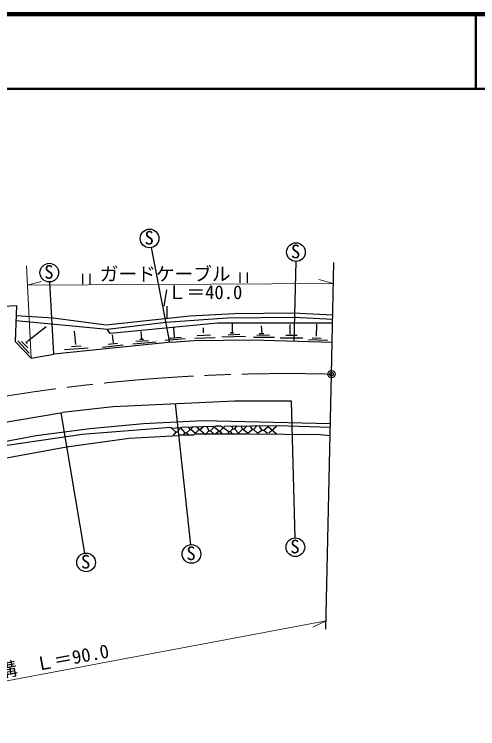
# Model space of a CAD drawing. Units: millimetres, scale not verified. Extents: x 40000 to 680000, y 20000 to 380000.
# Drawn here: x 446939 to 508997, y 284366 to 380000 of the extents above; entities that cross this region are included whole.
import ezdxf
from ezdxf.enums import TextEntityAlignment as Align

# ---------------------------------------------------------------- set-up
doc = ezdxf.new("R2010")
doc.units = ezdxf.units.MM
doc.header["$LTSCALE"] = 1000
doc.header["$PDMODE"] = 32
doc.header["$PDSIZE"] = 500
doc.linetypes.add('CHAIN', pattern=[18.5, 12, -1.5, 3.5, -1.5])
for name, color, linetype, lineweight in [('M-BGD', 7, 'Continuous', 25), ('M-BMK', 2, 'CHAIN', 13), ('M-BMK-SRVR', 3, 'Continuous', 25), ('M-STR-HTXT', 7, 'Continuous', 13), ('M-TTL', 2, 'Continuous', 140), ('M-TTL-LINE', 7, 'Continuous', 50)]:
    doc.layers.add(name, color=color, linetype=linetype, lineweight=lineweight)
doc.layers.add('M-OTRS', color=6, linetype='Continuous')
doc.styles.add('ＭＳ ゴシック', font='')
doc.styles.get('ＭＳ ゴシック').set_extended_font_data('MS Gothic')

msp = doc.modelspace()

# ---------------------------------------------------------------- linework, layer by layer
at = {"layer": 'M-BGD'}
for p, q in [((465287, 348770), (467736, 336074)), ((484628, 346912), (484371, 336261)), ((456070, 345258), (456070, 343858)), ((457120, 343858), (457120, 345258)), ((477134, 345442), (477134, 344042)), ((478184, 344042), (478184, 345442)), ((452231, 334490), (451695, 344172)), ((467302, 343126), (466963, 340925)), ((444103, 340840), (447236, 341009)), ((447236, 341009), (447066, 336183)), ((467386, 340925), (467386, 339316)), ((452146, 339316), (447151, 339655)), ((470434, 339570), (459258, 338385)), ((476446, 339909), (470434, 339570)), ((484235, 339993), (476446, 339909)), ((489586, 339730), (484235, 339993)), ((459428, 337792), (447151, 338977)), ((459258, 338385), (452146, 339316)), ((467217, 338723), (459428, 337792)), ((474160, 338639), (459766, 337284)), ((475430, 339316), (467217, 338723)), ((489563, 338639), (474160, 338639)), ((484404, 339401), (475430, 339316)), ((476107, 338639), (476107, 337369)), ((489574, 339142), (484404, 339401)), ((448699, 336226), (451204, 338215)), ((459766, 337284), (459428, 337792)), ((468251, 338029), (468358, 336735)), ((472212, 338046), (472212, 337369)), ((480002, 338300), (480086, 337284)), ((483853, 338458), (483836, 337171)), ((487398, 338534), (487367, 336918)), ((454973, 337579), (455143, 335801)), ((460217, 336023), (460103, 337110)), ((463903, 337544), (463988, 336528)), ((469298, 336714), (467725, 336607)), ((473821, 336691), (471112, 336607)), ((473228, 337030), (471450, 336945)), ((477885, 336861), (474752, 336776)), ((477123, 337115), (475599, 337030)), ((475853, 337369), (476361, 337369)), ((478986, 336776), (481780, 336776)), ((481102, 337030), (479431, 337015)), ((479748, 337284), (480340, 337284)), ((482542, 336691), (485590, 336691)), ((483304, 337030), (484828, 337030)), ((486845, 336690), (488047, 336655)), ((447066, 336183), (449183, 333982)), ((447405, 336268), (448929, 334659)), ((447913, 336183), (448760, 335337)), ((448421, 336183), (448675, 335929)), ((467979, 336099), (452231, 334490)), ((461540, 335693), (458731, 335412)), ((460767, 335915), (459504, 335775)), ((465935, 336104), (462802, 335850)), ((464919, 336274), (463226, 336189)), ((463734, 336528), (464242, 336528)), ((469823, 336547), (467132, 336353)), ((467979, 336099), (471027, 336353)), ((471027, 336353), (478816, 336437)), ((478816, 336437), (489508, 336098)), ((486345, 336456), (488885, 336372)), ((456853, 335316), (453678, 335066)), ((455879, 335574), (454609, 335489)), ((449183, 333982), (452231, 334490)), ((476446, 328225), (460190, 327463)), ((484066, 328225), (476446, 328225)), ((484541, 309911), (484066, 328225)), ((460190, 327463), (453416, 326701)), ((468498, 327852), (470529, 308998)), ((439785, 324415), (453416, 326701)), ((453175, 326660), (456342, 307862)), ((464254, 325177), (457057, 324499)), ((472128, 325600), (464254, 325177)), ((489272, 325176), (472128, 325600)), ((457057, 324499), (449860, 323568)), ((467894, 324669), (456041, 323737)), ((468572, 324076), (467894, 324669)), ((468064, 324584), (469164, 324669)), ((469334, 324669), (468826, 324245)), ((468826, 324245), (468826, 324076)), ((469164, 324669), (469757, 323991)), ((473567, 324838), (469334, 324669)), ((470858, 324753), (470011, 323991)), ((470265, 324753), (470434, 324415)), ((470434, 324415), (470604, 324415)), ((470604, 324415), (471196, 323907)), ((471704, 324415), (470942, 323653)), ((471366, 324753), (472551, 323737)), ((471874, 324415), (471704, 324415)), ((472212, 324753), (471874, 324415)), ((472551, 323737), (472974, 324245)), ((472720, 324838), (472974, 324245)), ((472974, 324245), (473228, 324245)), ((473228, 324245), (473652, 324753)), ((473228, 324245), (473652, 323822)), ((474414, 324161), (473567, 324838)), ((473652, 324753), (473990, 324923)), ((473990, 324923), (474583, 324923)), ((475091, 324838), (474414, 324161)), ((474583, 324923), (475684, 324161)), ((482288, 324923), (475091, 324838)), ((476192, 324499), (475853, 324161)), ((476022, 324923), (476192, 324499)), ((476192, 324499), (476446, 324499)), ((476700, 324923), (476446, 324499)), ((476954, 323907), (476446, 324499)), ((477462, 324415), (476954, 323907)), ((477292, 324923), (477462, 324499)), ((477462, 324499), (478224, 323991)), ((477631, 324415), (477462, 324415)), ((478054, 324923), (477631, 324415)), ((478139, 323822), (478816, 324415)), ((478478, 324923), (478816, 324415)), ((478816, 324415), (478986, 324415)), ((479409, 324923), (478986, 324415)), ((478986, 324415), (479494, 323907)), ((479494, 323907), (480086, 324330)), ((479748, 324838), (480086, 324330)), ((480086, 324330), (480340, 324330)), ((480340, 324330), (480933, 324838)), ((480340, 324330), (480848, 323907)), ((480933, 324838), (482034, 323822)), ((482034, 324838), (481018, 323907)), ((489261, 324668), (482288, 324923)), ((449860, 323568), (434112, 320605)), ((456041, 323737), (445966, 322298)), ((468910, 323568), (462306, 323229)), ((468572, 324076), (468148, 323568)), ((468826, 324076), (468572, 324076)), ((468995, 323653), (468910, 323568)), ((470942, 323653), (468995, 323653)), ((469757, 323991), (469503, 323653)), ((469757, 323991), (470011, 323991)), ((470011, 323991), (470265, 323653)), ((471196, 323907), (471196, 323822)), ((471196, 323822), (478139, 323822)), ((473906, 323822), (474244, 324161)), ((474244, 324161), (474498, 324161)), ((474498, 324161), (474752, 323822)), ((475684, 324161), (475514, 323822)), ((475684, 324161), (475853, 324161)), ((475853, 324161), (476107, 323822)), ((478224, 323991), (478224, 323907)), ((478224, 323907), (478308, 323822)), ((478308, 323822), (487960, 323737)), ((487960, 323737), (489238, 323615)), ((462306, 323229), (453924, 322044)), ((453924, 322044), (444611, 320351))]:
    msp.add_line(p, q, dxfattribs=at)
for centre in [(465053, 349998), (484662, 348162), (451629, 345420), (484577, 308662), (470666, 307755), (456553, 306630)]:
    msp.add_circle(centre, 1250, dxfattribs=at)
at = {"layer": 'M-BMK'}
msp.add_arc((483456, 95615), 236291, 88.55471, 112.89192, dxfattribs=at)
at = {"layer": 'M-BMK-SRVR'}
for p, q in [((489416, 331831), (489738, 346767)), ((488679, 297711), (489416, 331831))]:
    msp.add_line(p, q, dxfattribs=at)
msp.add_circle((489416, 331831), 500, dxfattribs=at)
msp.add_point((489416, 331831), dxfattribs=at)
at = {"layer": 'M-OTRS'}
msp.add_point((489416, 331831), dxfattribs=at)
at = {"layer": 'M-STR-HTXT'}
for p, q in [((448590, 346343), (449183, 333982)), ((489654, 343973), (487719, 344478)), ((448675, 343719), (450604, 344248)), ((489654, 343973), (448675, 343719)), ((488703, 298806), (412003, 284366)), ((488703, 298806), (486900, 297940))]:
    msp.add_line(p, q, dxfattribs=at)
at = {"layer": 'M-TTL'}
msp.add_line((680000, 380000), (40000, 380000), dxfattribs=at)
at = {"layer": 'M-TTL-LINE'}
for p, q in [((508747, 380000), (508747, 370000)), ((40000, 370000), (680000, 370000))]:
    msp.add_line(p, q, dxfattribs=at)

# ---------------------------------------------------------------- texts
at = {"layer": 'M-BGD', "style": 'ＭＳ ゴシック'}
for p in [(464374, 348625), (483983, 346788), (450950, 344047), (483899, 307288), (469987, 306382), (455874, 305256)]:
    msp.add_text('S', height=1833, dxfattribs=at).set_placement(p, align=Align.BOTTOM_LEFT)
at = {"layer": 'M-STR-HTXT', "style": 'ＭＳ ゴシック'}
for s, p in [('ガードケーブル', (458395, 343779)), ('Ｌ＝40.0', (467486, 341322))]:
    msp.add_text(s, height=1833, dxfattribs=at).set_placement(p, align=Align.BOTTOM_LEFT)
msp.add_text('側溝\u3000Ｌ＝90.0', height=1833, rotation=10.662, dxfattribs=at).set_placement((442673, 290140), align=Align.BOTTOM_LEFT)

doc.saveas('drawing.dxf')
